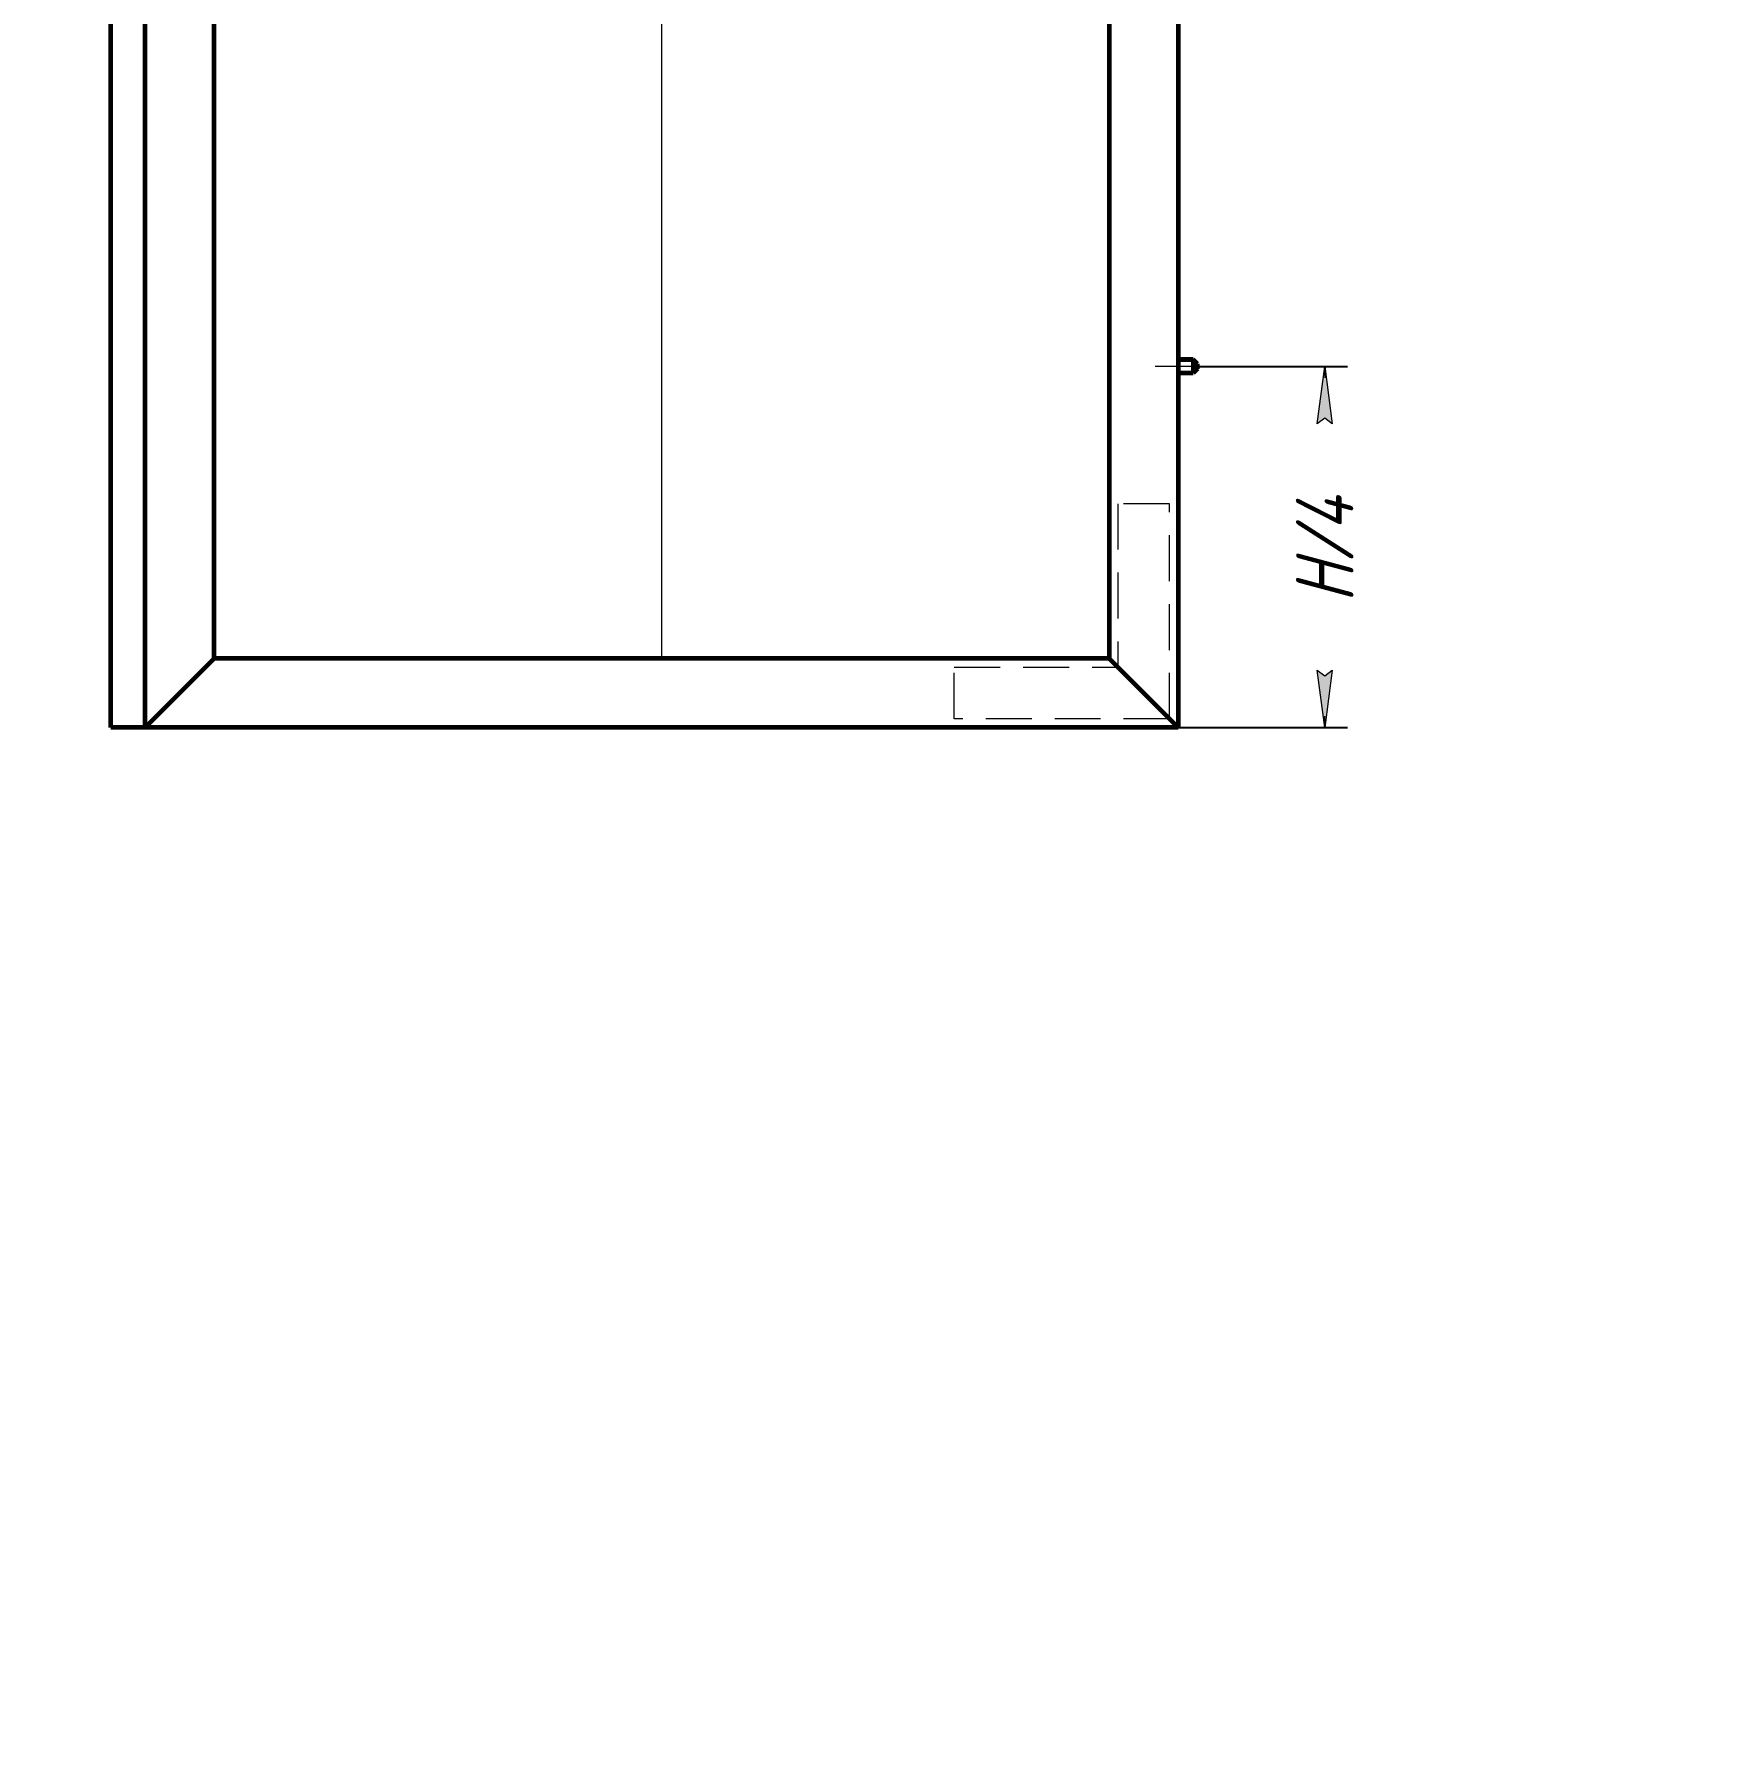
# Model space of a CAD drawing. Header units: millimetres. Extents: x -68 to 2520, y 0 to 297.
# Drawn here: x 1066.3 to 1213.4, y 0 to 149.8 of the extents above; entities that cross this region are included whole.
import ezdxf

# ---------------------------------------------------------------- set-up
doc = ezdxf.new("R2010")
doc.units = ezdxf.units.MM
for name, pattern in [('K5LT_AXLED', [13.660316, 9.160316, -1.5, 1.5, -1.5]), ('K5LT_BASIC', [0]), ('K5LT_DASHED', [6, 4, -2]), ('K5LT_THIN', [0]), ('K5LT_THIN_INCLUDED_TO_HATCHING', [0])]:
    doc.linetypes.add(name, pattern=pattern)
doc.layers.add('Системный слой', color=7, linetype='Continuous')
doc.styles.add('KDIMTEXTSTYLE', font='GOST_AU.SHX', dxfattribs={"width": 0.96, "oblique": 15, "height": 5})
doc.dimstyles.new('KDIMSTYLE (0.50)', dxfattribs={"dimtxt": 5, "dimasz": 1, "dimexe": 2, "dimexo": 0, "dimgap": 1, "dimtad": 1, "dimlfac": 2, "dimtxsty": 'KDIMTEXTSTYLE', "dimsah": 1, "dimcen": 0, "dimdle": 1, "dimadec": 0, "dimazin": 0, "dimtfac": 0.667, "dimtmove": 0, "dimatfit": 3, "dimfxl": 1, "dimtvp": 1, "dimtolj": 1, "dimtzin": 0, "dimarcsym": 0})
doc.dimstyles.new('KDIMSTYLE (1.50)', dxfattribs={"dimtxt": 5, "dimasz": 1, "dimexe": 2, "dimexo": 0, "dimgap": 1, "dimtad": 1, "dimlfac": 0.666667, "dimtxsty": 'KDIMTEXTSTYLE', "dimsah": 1, "dimcen": 0, "dimdle": 1, "dimadec": 0, "dimazin": 0, "dimtfac": 0.667, "dimtmove": 0, "dimatfit": 3, "dimfxl": 1, "dimtvp": 1, "dimtolj": 1, "dimtzin": 0, "dimarcsym": 0})

# ---------------------------------------------------------------- blocks, each defined once
blk = doc.blocks.new('KDIMARROW_01')
at = {"layer": 'Системный слой'}
blk.add_hatch(color=0, dxfattribs=at).paths.add_polyline_path([(0, 0), (-5, 0.66), (-4.5, 0), (-5, -0.66)])
at = {"layer": 'Системный слой', "color": 0, "linetype": 'K5LT_THIN', "lineweight": 18}
for p, q in [((-4.5, 0), (-5, 0.66)), ((-5, 0.66), (0, 0)), ((0, 0), (-5, -0.66)), ((-5, -0.66), (-4.5, 0)), ((0, 0), (-1, 0))]:
    blk.add_line(p, q, dxfattribs=at)

msp = doc.modelspace()

# ---------------------------------------------------------------- linework, layer by layer
at = {"layer": 'Системный слой', "color": 5, "linetype": 'K5LT_BASIC', "lineweight": 60, "true_color": 0x0000ff}
for p, q in [((1072.90834, 89.39632), (1072.90834, 212.39632)), ((1072.90834, 89.39632), (1072.90834, 212.39632)), ((1075.90834, 89.39632), (1075.90834, 212.39632)), ((1075.90834, 89.39632), (1075.90834, 212.39632)), ((1165.90834, 212.39632), (1165.90834, 89.39632)), ((1165.90834, 212.39632), (1165.90834, 89.39632)), ((1081.90834, 146.81405), (1081.90834, 206.39632)), ((1081.90834, 146.81405), (1081.90834, 206.39632)), ((1159.90834, 206.39632), (1159.90834, 95.39632)), ((1159.90834, 206.39632), (1159.90834, 95.39632)), ((1081.90834, 95.39632), (1081.90834, 146.81405)), ((1081.90834, 95.39632), (1081.90834, 146.81405)), ((1167.23134, 121.44482), (1165.90834, 121.44482)), ((1167.23134, 121.44482), (1165.90834, 121.44482)), ((1167.23134, 121.4442), (1165.90834, 121.4442)), ((1167.23134, 121.4442), (1165.90834, 121.4442)), ((1167.59884, 121.07732), (1167.23134, 121.44482)), ((1167.59884, 121.07732), (1167.23134, 121.44482)), ((1167.23134, 121.4442), (1167.23134, 120.26882)), ((1167.23134, 121.4442), (1167.23134, 120.26882)), ((1167.23134, 120.26882), (1165.90834, 120.26882)), ((1167.23134, 120.26882), (1165.90834, 120.26882)), ((1167.59884, 120.63632), (1167.23134, 120.26882)), ((1167.59884, 120.63632), (1167.23134, 120.26882)), ((1167.59884, 120.63799), (1167.59884, 121.07566)), ((1167.59884, 120.63799), (1167.59884, 121.07566)), ((1075.90834, 89.39632), (1081.90834, 95.39632)), ((1075.90834, 89.39632), (1081.90834, 95.39632)), ((1159.90834, 95.39632), (1081.90834, 95.39632)), ((1159.90834, 95.39632), (1081.90834, 95.39632)), ((1159.90834, 95.39632), (1165.90834, 89.39632)), ((1159.90834, 95.39632), (1165.90834, 89.39632)), ((1165.90834, 89.39632), (1072.90834, 89.39632)), ((1165.90834, 89.39632), (1072.90834, 89.39632))]:
    msp.add_line(p, q, dxfattribs=at)
at = {"layer": 'Системный слой', "color": 7, "linetype": 'K5LT_THIN_INCLUDED_TO_HATCHING', "lineweight": 18}
msp.add_line((1120.90834, 206.39632), (1120.90834, 95.39632), dxfattribs=at)
msp.add_line((1120.90834, 206.39632), (1120.90834, 95.39632), dxfattribs=at)
at = {"layer": 'Системный слой', "color": 30, "linetype": 'K5LT_AXLED', "lineweight": 18, "true_color": 0xff8000}
msp.add_line((1169.59884, 120.85682), (1163.90834, 120.85682), dxfattribs=at)
msp.add_line((1169.59884, 120.85682), (1163.90834, 120.85682), dxfattribs=at)
at = {"layer": 'Системный слой', "color": 7, "linetype": 'K5LT_DASHED', "lineweight": 18}
for p, q in [((1160.65834, 108.89632), (1160.65834, 94.64632)), ((1165.15834, 108.89632), (1160.65834, 108.89632)), ((1165.15834, 90.14632), (1165.15834, 108.89632)), ((1146.40834, 90.14632), (1146.40834, 94.64632)), ((1146.40834, 94.64632), (1160.65834, 94.64632)), ((1165.15834, 90.14632), (1146.40834, 90.14632))]:
    msp.add_line(p, q, dxfattribs=at)

# ---------------------------------------------------------------- dimensions: what is measured, and where the dimension line sits
at = {"layer": 'Системный слой', "color": 7}
msp.add_linear_dim(base=(1178.68252, 120.85682), p1=(1165.90834, 89.39632), p2=(1167.59884, 120.85682), angle=90, location=(1178.68252, 104.85682), text='\\H5.0;\\W0.965;\\Q15;\\H5.0;\\W0.965;\\Q15;\\Q15;Н/4', dimstyle='KDIMSTYLE (1.50)', override={"dimexo": 0, "dimblk1": 'KDIMARROW_01', "dimblk2": 'KDIMARROW_01', "dimse1": 0, "dimse2": 0, "dimclrt": 7, "dimtolj": 1}, dxfattribs=at).render()
msp.add_linear_dim(base=(1178.68252, 120.85682), p1=(1165.90834, 89.39632), p2=(1167.59884, 120.85682), angle=90, location=(1178.68252, 104.85682), text='\\H5.0;\\W0.965;\\Q15;\\H5.0;\\W0.965;\\Q15;\\Q15;Н/4', dimstyle='KDIMSTYLE (1.50)', override={"dimexo": 0, "dimblk1": 'KDIMARROW_01', "dimblk2": 'KDIMARROW_01', "dimse1": 0, "dimse2": 0, "dimclrt": 7, "dimtolj": 1}, dxfattribs=at).render()
for center, location in [((1164.75148, 46.80853), (571.73939, 19.95766)), ((1192.46398, 46.80853), (1785.47608, 19.95766))]:
    msp.add_radius_dim(center=center, radius=615.61967, location=location, text='\\H5.0;\\W0.965;\\Q15;R\\H5.0;\\W0.965;\\Q15;\\Q15; раскрытия', dimstyle='KDIMSTYLE (0.50)', override={"dimblk2": 'KDIMARROW_01', "dimclrt": 7, "dimtofl": 0, "dimtolj": 1}, dxfattribs=at).render()

doc.saveas('drawing.dxf')
